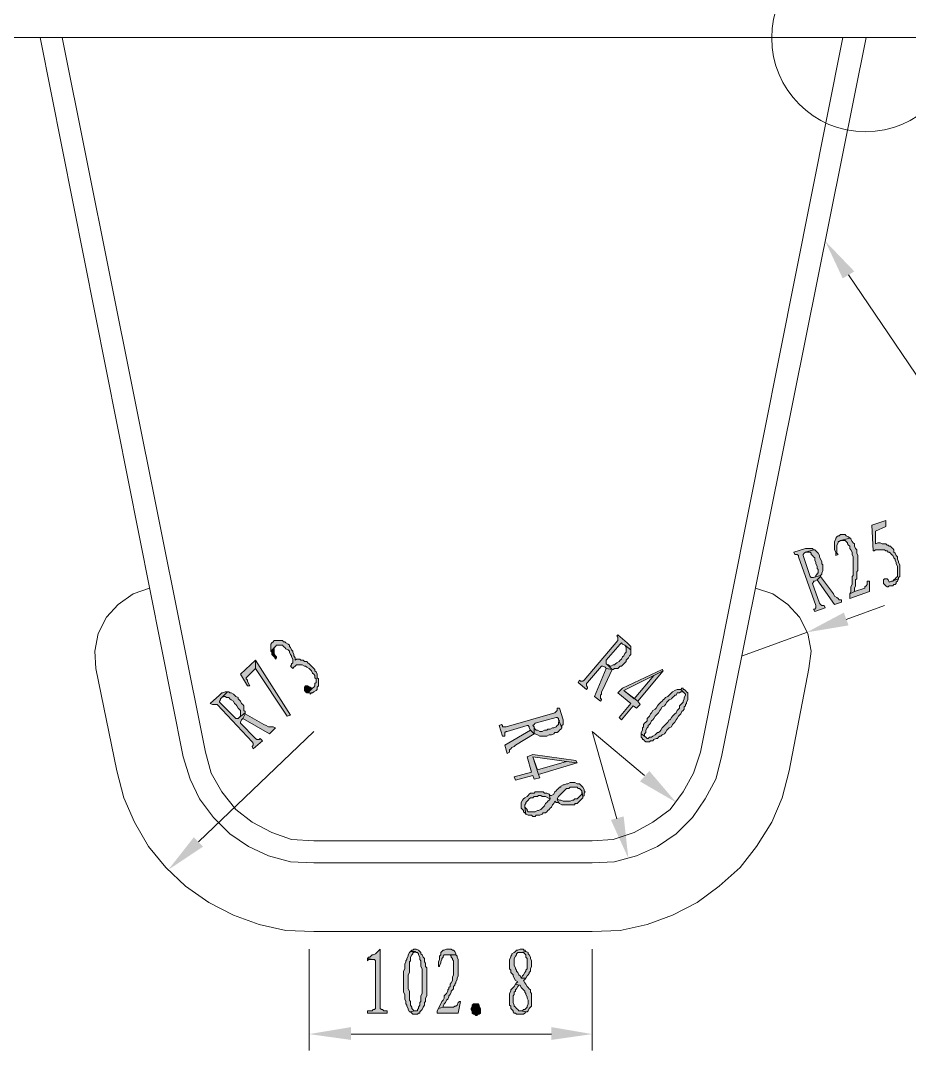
# Model space of a CAD drawing. Header units: inches. Extents: x 20 to 409, y 5 to 283.
# Drawn here: x 126.22 to 158.51, y 82.4 to 119.84 of the extents above; entities that cross this region are included whole.
import ezdxf

# ---------------------------------------------------------------- set-up
doc = ezdxf.new("R2010")
doc.units = ezdxf.units.IN
doc.header["$MEASUREMENT"] = 0
doc.layers.add('C00-00-00', color=7, linetype='Continuous')

msp = doc.modelspace()

# ---------------------------------------------------------------- hatches: boundary and pattern name
at = {"layer": 'C00-00-00'}
h = msp.add_hatch(color=0, dxfattribs=at)
h.dxf.hatch_style = 2
h.paths.add_polyline_path([(156.092, 110.465), (155.457, 111.82), (156.515, 110.719)])
h = msp.add_hatch(color=0, dxfattribs=at)
h.dxf.hatch_style = 2
h.paths.add_polyline_path([(157.658, 101.66), (157.15, 101.491), (157.193, 100.559), (157.235, 100.559), (157.277, 100.602), (157.616, 100.602), (157.658, 100.559), (157.701, 100.559), (157.743, 100.517), (157.785, 100.517), (157.828, 100.475), (157.87, 100.432), (157.912, 100.39), (157.955, 100.305), (157.997, 100.263), (157.997, 100.221), (158.039, 100.136), (158.039, 100.094), (158.082, 100.009), (158.082, 99.882), (158.082, 99.797), (158.082, 99.628), (158.039, 99.586), (157.997, 99.543), (157.955, 99.501), (157.912, 99.459), (157.87, 99.459), (157.785, 99.416), (158.124, 99.543), (158.124, 99.586), (158.166, 99.628), (158.166, 100.051), (158.124, 100.136), (158.124, 100.178), (158.082, 100.263), (158.082, 100.348), (158.039, 100.39), (157.997, 100.475), (157.955, 100.517), (157.955, 100.602), (157.912, 100.644), (157.87, 100.686), (157.828, 100.729), (157.785, 100.729), (157.743, 100.771), (157.701, 100.771), (157.658, 100.813), (157.531, 100.813), (157.447, 100.856), (157.362, 100.856), (157.277, 100.813), (157.277, 101.279), (157.658, 101.448)])
h = msp.add_hatch(color=0, dxfattribs=at)
h.dxf.hatch_style = 2
h.paths.add_polyline_path([(156.007, 101.152), (155.965, 101.11), (155.923, 101.11), (155.88, 101.067), (155.838, 101.025), (155.838, 100.983), (155.796, 100.898), (155.796, 100.602), (155.838, 100.517), (155.838, 100.39), (155.923, 100.432), (155.88, 100.475), (155.88, 100.771), (155.923, 100.856), (155.923, 100.898), (155.965, 100.898), (156.007, 100.94), (156.346, 101.025), (156.304, 101.067), (156.219, 101.11), (156.177, 101.152)])
h = msp.add_hatch(color=0, dxfattribs=at)
h.dxf.hatch_style = 2
h.paths.add_polyline_path([(156.346, 101.025), (156.007, 100.94), (156.177, 100.94), (156.219, 100.898), (156.261, 100.856), (156.261, 100.813), (156.304, 100.771), (156.346, 100.729), (156.346, 100.644), (156.388, 100.602), (156.431, 100.517), (156.431, 100.432), (156.473, 100.348), (156.473, 99.84), (156.473, 99.797), (156.473, 99.67), (156.431, 99.628), (156.431, 99.332), (156.388, 99.247), (156.388, 99.078), (156.346, 98.993), (156.515, 99.078), (156.515, 99.205), (156.558, 99.289), (156.558, 99.501), (156.6, 99.543), (156.6, 99.797), (156.642, 99.84), (156.642, 100.39), (156.6, 100.475), (156.6, 100.602), (156.558, 100.644), (156.515, 100.729), (156.515, 100.813), (156.473, 100.856), (156.431, 100.898), (156.388, 100.983), (156.388, 101.025)])
h = msp.add_hatch(color=0, dxfattribs=at)
h.dxf.hatch_style = 2
h.paths.add_polyline_path([(154.737, 100.644), (154.314, 100.517), (154.356, 100.432), (154.441, 100.432), (154.483, 100.39), (154.483, 100.348), (155.118, 98.57), (155.118, 98.485), (155.076, 98.443), (155.034, 98.443), (155.076, 98.358), (155.457, 98.485), (155.415, 98.57), (155.33, 98.57), (155.288, 98.612), (155.245, 98.654), (154.991, 99.374), (155.034, 99.416), (155.034, 99.459), (155.076, 99.459), (155.161, 99.501), (155.288, 99.628), (155.288, 99.67), (155.034, 99.586), (154.949, 99.586), (154.907, 99.628), (154.653, 100.39), (154.653, 100.432), (154.695, 100.475), (154.737, 100.517), (155.034, 100.602), (154.991, 100.644)])
h = msp.add_hatch(color=0, dxfattribs=at)
h.dxf.hatch_style = 2
h.paths.add_polyline_path([(155.034, 100.602), (154.737, 100.517), (154.907, 100.517), (154.949, 100.475), (154.949, 100.432), (154.991, 100.39), (155.034, 100.348), (155.076, 100.305), (155.076, 100.221), (155.118, 100.136), (155.118, 100.094), (155.161, 100.009), (155.161, 99.924), (155.203, 99.882), (155.203, 99.755), (155.161, 99.755), (155.161, 99.713), (155.118, 99.67), (155.118, 99.628), (155.034, 99.586), (155.288, 99.67), (155.33, 99.713), (155.33, 99.755), (155.372, 99.84), (155.372, 100.051), (155.33, 100.094), (155.33, 100.178), (155.288, 100.263), (155.245, 100.348), (155.245, 100.39), (155.203, 100.475), (155.161, 100.517), (155.118, 100.559), (155.076, 100.602)])
h = msp.add_hatch(color=0, dxfattribs=at)
h.dxf.hatch_style = 2
h.paths.add_polyline_path([(155.288, 99.628), (155.161, 99.501), (155.796, 98.612), (156.05, 98.697), (156.05, 98.781), (156.007, 98.781), (155.965, 98.781), (155.923, 98.824), (155.88, 98.866), (155.796, 98.908), (155.753, 98.993)])
h = msp.add_hatch(color=0, dxfattribs=at)
h.dxf.hatch_style = 2
h.paths.add_polyline_path([(157.066, 99.459), (156.981, 99.459), (156.981, 99.416), (156.981, 99.332), (156.939, 99.289), (156.896, 99.247), (156.896, 99.205), (156.515, 99.078), (156.346, 98.993), (156.346, 98.824), (157.066, 99.078)])
h = msp.add_hatch(color=0, dxfattribs=at)
h.dxf.hatch_style = 2
h.paths.add_polyline_path([(157.616, 99.543), (157.574, 99.501), (157.574, 99.374), (157.616, 99.332), (157.658, 99.289), (157.701, 99.247), (157.743, 99.247), (157.785, 99.289), (157.912, 99.289), (157.955, 99.332), (157.997, 99.332), (158.039, 99.374), (158.039, 99.416), (158.082, 99.459), (158.124, 99.543), (157.785, 99.416), (157.743, 99.501), (157.701, 99.543)])
h = msp.add_hatch(color=0, dxfattribs=at)
h.dxf.hatch_style = 2
h.paths.add_polyline_path([(156.134, 98.316), (156.304, 97.85), (154.78, 97.596)])
h = msp.add_hatch(color=0, dxfattribs=at)
h.dxf.hatch_style = 2
h.paths.add_polyline_path([(148.26, 97.215), (147.922, 97.511), (147.879, 97.469), (147.922, 97.427), (147.922, 97.3), (146.694, 95.86), (146.652, 95.818), (146.567, 95.818), (146.525, 95.86), (146.482, 95.776), (146.779, 95.522), (146.821, 95.564), (146.821, 95.606), (146.779, 95.649), (146.779, 95.733), (146.821, 95.776), (147.329, 96.368), (147.371, 96.368), (147.456, 96.326), (147.498, 96.284), (147.71, 96.241), (147.541, 96.411), (147.498, 96.453), (147.498, 96.58), (148.006, 97.173), (148.049, 97.215), (148.091, 97.173), (148.176, 97.13), (148.387, 96.961), (148.387, 97.088), (148.345, 97.13), (148.303, 97.173)])
h = msp.add_hatch(color=0, dxfattribs=at)
h.dxf.hatch_style = 2
h.paths.add_polyline_path([(135.391, 97.257), (135.349, 97.215), (135.306, 97.173), (135.306, 96.919), (135.476, 97.088), (135.518, 97.13), (135.73, 97.13), (135.772, 97.088), (135.814, 97.046), (135.857, 97.003), (135.941, 96.961), (135.984, 96.919), (135.984, 96.876), (136.026, 96.792), (136.068, 96.749), (136.068, 96.707), (136.111, 96.622), (136.111, 96.538), (136.111, 96.495), (136.068, 96.453), (136.068, 96.411), (136.026, 96.368), (136.111, 96.284), (136.153, 96.326), (136.195, 96.368), (136.238, 96.411), (136.449, 96.411), (136.534, 96.368), (136.576, 96.368), (136.619, 96.326), (136.703, 96.284), (136.746, 96.241), (136.788, 96.199), (136.83, 96.114), (136.873, 96.072), (136.915, 96.03), (136.915, 95.945), (136.957, 95.903), (136.957, 95.776), (136.915, 95.733), (136.915, 95.649), (136.873, 95.606), (136.83, 95.564), (136.661, 95.395), (136.746, 95.395), (136.746, 95.352), (136.788, 95.395), (136.83, 95.395), (136.873, 95.437), (136.957, 95.479), (137, 95.522), (137, 95.606), (137.042, 95.649), (137.042, 95.903), (137, 95.945), (137, 96.072), (136.957, 96.157), (136.915, 96.199), (136.915, 96.241), (136.873, 96.284), (136.83, 96.326), (136.746, 96.411), (136.703, 96.453), (136.661, 96.495), (136.619, 96.538), (136.534, 96.538), (136.492, 96.58), (136.407, 96.58), (136.365, 96.622), (136.238, 96.622), (136.195, 96.58), (136.195, 96.665), (136.153, 96.749), (136.153, 96.792), (136.111, 96.876), (136.111, 96.919), (136.068, 96.961), (136.026, 97.046), (135.984, 97.088), (135.984, 97.13), (135.941, 97.173), (135.857, 97.215), (135.814, 97.257), (135.772, 97.257), (135.73, 97.3), (135.433, 97.3)])
h = msp.add_hatch(color=0, dxfattribs=at)
h.dxf.hatch_style = 2
h.paths.add_polyline_path([(135.306, 96.919), (135.349, 96.876), (135.349, 96.792), (135.391, 96.749), (135.433, 96.707), (135.476, 96.622), (135.518, 96.665), (135.518, 96.707), (135.476, 96.749), (135.433, 96.834), (135.433, 97.046), (135.476, 97.088)])
h = msp.add_hatch(color=0, dxfattribs=at)
h.dxf.hatch_style = 2
h.paths.add_polyline_path([(148.387, 96.961), (148.176, 97.13), (148.218, 97.046), (148.218, 96.876), (148.176, 96.834), (148.133, 96.749), (148.091, 96.707), (148.049, 96.622), (148.006, 96.58), (147.964, 96.538), (147.879, 96.495), (147.837, 96.453), (147.795, 96.411), (147.752, 96.411), (147.668, 96.368), (147.625, 96.368), (147.583, 96.411), (147.541, 96.411), (147.71, 96.241), (147.752, 96.241), (147.795, 96.284), (147.879, 96.284), (147.922, 96.284), (147.964, 96.326), (148.006, 96.368), (148.049, 96.368), (148.133, 96.453), (148.176, 96.495), (148.218, 96.538), (148.218, 96.58), (148.26, 96.622), (148.303, 96.665), (148.345, 96.749), (148.387, 96.792)])
h = msp.add_hatch(color=0, dxfattribs=at)
h.dxf.hatch_style = 2
h.paths.add_polyline_path([(134.756, 96.58), (134.206, 96.072), (134.46, 95.649), (134.544, 95.649), (134.502, 95.733), (134.46, 95.818), (134.46, 95.86), (134.417, 95.903), (134.417, 95.945), (134.46, 95.987), (134.502, 96.03), (134.756, 96.284)])
h = msp.add_hatch(color=0, dxfattribs=at)
h.dxf.hatch_style = 2
h.paths.add_polyline_path([(134.756, 96.58), (134.756, 96.284), (135.899, 94.548), (136.026, 94.59)])
h = msp.add_hatch(color=0, dxfattribs=at)
h.dxf.hatch_style = 2
h.paths.add_polyline_path([(147.71, 96.241), (147.498, 96.284), (147.075, 95.268), (147.287, 95.098), (147.329, 95.141), (147.329, 95.183), (147.287, 95.183), (147.287, 95.31), (147.329, 95.352), (147.329, 95.437), (147.371, 95.522)])
h = msp.add_hatch(color=0, dxfattribs=at)
h.dxf.hatch_style = 2
h.paths.add_polyline_path([(149.573, 96.199), (149.53, 96.241), (148.091, 95.564), (147.922, 95.395), (148.387, 95.014), (147.964, 94.506), (148.049, 94.421), (148.472, 94.929), (148.599, 94.844), (148.726, 94.971), (148.641, 95.098), (148.133, 95.479), (149.234, 96.03)])
h = msp.add_hatch(color=0, dxfattribs=at)
h.dxf.hatch_style = 2
h.paths.add_polyline_path([(149.573, 96.199), (149.234, 96.03), (148.514, 95.183), (148.133, 95.479), (148.641, 95.098)])
h = msp.add_hatch(color=0, dxfattribs=at)
h.dxf.hatch_style = 2
h.paths.add_polyline_path([(136.534, 95.606), (136.534, 95.479), (136.576, 95.437), (136.619, 95.395), (136.661, 95.395), (136.83, 95.564), (136.788, 95.564), (136.746, 95.606), (136.661, 95.649), (136.576, 95.649)])
h = msp.add_hatch(color=0, dxfattribs=at)
h.dxf.hatch_style = 2
h.paths.add_polyline_path([(150.377, 95.479), (150.335, 95.522), (150.292, 95.522), (150.292, 95.564), (150.25, 95.564), (150.208, 95.522), (150.335, 95.395), (150.377, 95.352), (150.377, 95.31), (150.335, 95.225), (150.335, 95.183), (150.292, 95.098), (150.292, 95.056), (150.25, 95.014), (150.208, 94.971), (150.165, 94.929), (150.165, 94.844), (150.123, 94.802), (150.081, 94.76), (150.038, 94.675), (149.996, 94.633), (149.911, 94.548), (149.869, 94.506), (149.827, 94.421), (149.784, 94.421), (149.742, 94.336), (149.7, 94.294), (149.615, 94.209), (149.573, 94.167), (149.53, 94.125), (149.488, 94.04), (149.446, 93.998), (149.403, 93.955), (149.361, 93.955), (149.319, 93.913), (149.276, 93.871), (149.192, 93.828), (149.149, 93.786), (149.065, 93.786), (149.022, 93.744), (148.98, 93.744), (148.938, 93.786), (148.768, 93.913), (148.768, 93.786), (148.811, 93.744), (148.811, 93.701), (148.853, 93.701), (148.895, 93.659), (148.938, 93.617), (149.065, 93.617), (149.107, 93.659), (149.192, 93.659), (149.234, 93.701), (149.319, 93.744), (149.361, 93.744), (149.403, 93.786), (149.446, 93.828), (149.488, 93.828), (149.53, 93.871), (149.615, 93.913), (149.657, 93.955), (149.7, 94.04), (149.742, 94.082), (149.784, 94.125), (149.869, 94.167), (149.911, 94.252), (149.954, 94.294), (149.996, 94.336), (150.038, 94.421), (150.081, 94.463), (150.123, 94.548), (150.165, 94.59), (150.208, 94.633), (150.25, 94.717), (150.292, 94.76), (150.335, 94.802), (150.335, 94.887), (150.377, 94.929), (150.377, 94.971), (150.419, 95.014), (150.419, 95.056), (150.462, 95.141), (150.462, 95.395), (150.419, 95.437)])
h = msp.add_hatch(color=0, dxfattribs=at)
h.dxf.hatch_style = 2
h.paths.add_polyline_path([(150.208, 95.522), (150.081, 95.522), (149.996, 95.479), (149.911, 95.437), (149.869, 95.395), (149.827, 95.352), (149.784, 95.31), (149.742, 95.268), (149.657, 95.225), (149.615, 95.183), (149.573, 95.141), (149.53, 95.098), (149.488, 95.056), (149.403, 94.971), (149.361, 94.929), (149.319, 94.844), (149.276, 94.802), (149.192, 94.76), (149.149, 94.675), (149.107, 94.633), (149.065, 94.548), (149.022, 94.506), (148.98, 94.463), (148.98, 94.379), (148.938, 94.336), (148.895, 94.294), (148.853, 94.252), (148.853, 94.167), (148.811, 94.125), (148.811, 94.04), (148.768, 93.955), (148.768, 93.913), (148.938, 93.786), (148.895, 93.828), (148.895, 93.913), (148.938, 93.955), (148.938, 94.04), (148.98, 94.125), (149.022, 94.167), (149.022, 94.209), (149.065, 94.252), (149.107, 94.294), (149.149, 94.379), (149.192, 94.421), (149.234, 94.463), (149.276, 94.548), (149.319, 94.59), (149.403, 94.675), (149.446, 94.76), (149.488, 94.802), (149.53, 94.887), (149.615, 94.929), (149.657, 94.971), (149.7, 95.056), (149.742, 95.098), (149.784, 95.141), (149.869, 95.183), (149.911, 95.225), (149.954, 95.268), (149.996, 95.31), (150.038, 95.31), (150.081, 95.395), (150.165, 95.395), (150.208, 95.437), (150.292, 95.437), (150.335, 95.395)])
h = msp.add_hatch(color=0, dxfattribs=at)
h.dxf.hatch_style = 2
h.paths.add_polyline_path([(133.444, 95.31), (133.105, 95.014), (133.19, 94.971), (133.359, 94.971), (134.629, 93.617), (134.671, 93.574), (134.671, 93.49), (134.629, 93.447), (134.671, 93.363), (135.01, 93.659), (134.925, 93.744), (134.883, 93.701), (134.798, 93.701), (134.756, 93.744), (134.206, 94.294), (134.206, 94.336), (134.248, 94.421), (134.29, 94.463), (134.375, 94.633), (134.375, 94.675), (134.163, 94.506), (134.121, 94.463), (134.036, 94.463), (133.444, 95.056), (133.444, 95.098), (133.486, 95.141), (133.486, 95.183), (133.74, 95.437), (133.655, 95.437), (133.571, 95.395), (133.528, 95.395), (133.486, 95.352)])
h = msp.add_hatch(color=0, dxfattribs=at)
h.dxf.hatch_style = 2
h.paths.add_polyline_path([(133.74, 95.437), (133.486, 95.183), (133.528, 95.225), (133.613, 95.268), (133.655, 95.268), (133.698, 95.225), (133.782, 95.225), (133.825, 95.183), (133.867, 95.141), (133.952, 95.098), (133.994, 95.014), (134.036, 94.971), (134.079, 94.929), (134.121, 94.844), (134.163, 94.802), (134.206, 94.76), (134.206, 94.548), (134.163, 94.506), (134.375, 94.675), (134.375, 94.717), (134.333, 94.76), (134.333, 94.844), (134.333, 94.929), (134.29, 94.971), (134.248, 95.014), (134.206, 95.098), (134.163, 95.141), (134.121, 95.183), (134.121, 95.225), (134.036, 95.268), (133.994, 95.31), (133.952, 95.352), (133.867, 95.395), (133.825, 95.395), (133.782, 95.437)])
h = msp.add_hatch(color=0, dxfattribs=at)
h.dxf.hatch_style = 2
h.paths.add_polyline_path([(145.932, 94.421), (145.805, 94.844), (145.72, 94.844), (145.72, 94.802), (145.72, 94.76), (145.678, 94.717), (145.636, 94.675), (143.858, 94.167), (143.731, 94.167), (143.731, 94.209), (143.688, 94.252), (143.604, 94.209), (143.731, 93.828), (143.815, 93.828), (143.815, 93.913), (143.815, 93.955), (143.858, 93.998), (143.9, 93.998), (144.62, 94.209), (144.662, 94.209), (144.704, 94.167), (144.704, 94.125), (144.747, 94.04), (144.874, 93.913), (144.874, 94.167), (144.831, 94.209), (144.874, 94.252), (144.916, 94.294), (145.678, 94.506), (145.72, 94.506), (145.763, 94.463), (145.763, 94.421), (145.89, 94.125), (145.89, 94.209), (145.932, 94.252)])
h = msp.add_hatch(color=0, dxfattribs=at)
h.dxf.hatch_style = 2
h.paths.add_polyline_path([(134.375, 94.633), (134.29, 94.463), (135.264, 93.913), (135.476, 94.125), (135.391, 94.167), (135.222, 94.167), (135.137, 94.209), (135.052, 94.252)])
h = msp.add_hatch(color=0, dxfattribs=at)
h.dxf.hatch_style = 2
h.paths.add_polyline_path([(145.89, 94.125), (145.763, 94.421), (145.805, 94.379), (145.763, 94.336), (145.763, 94.252), (145.72, 94.209), (145.678, 94.167), (145.593, 94.125), (145.551, 94.125), (145.466, 94.082), (145.382, 94.082), (145.339, 94.04), (145.255, 94.04), (145.17, 93.998), (145.085, 93.998), (145.001, 94.04), (144.958, 94.04), (144.916, 94.082), (144.874, 94.125), (144.874, 94.167), (144.874, 93.913), (144.916, 93.913), (145.001, 93.871), (145.085, 93.828), (145.339, 93.828), (145.424, 93.871), (145.509, 93.871), (145.593, 93.913), (145.636, 93.955), (145.72, 93.955), (145.763, 93.998), (145.805, 94.04), (145.847, 94.082)])
h = msp.add_hatch(color=0, dxfattribs=at)
h.dxf.hatch_style = 2
h.paths.add_polyline_path([(144.874, 93.913), (144.747, 94.04), (143.815, 93.49), (143.9, 93.193), (143.985, 93.236), (143.985, 93.32), (144.027, 93.363), (144.069, 93.405), (144.154, 93.447), (144.196, 93.49)])
h = msp.add_hatch(color=0, dxfattribs=at)
h.dxf.hatch_style = 2
h.paths.add_polyline_path([(146.44, 92.855), (146.398, 92.939), (144.831, 93.151), (144.62, 93.066), (144.789, 92.516), (144.154, 92.347), (144.196, 92.22), (144.831, 92.389), (144.874, 92.262), (145.085, 92.304), (145.043, 92.431), (144.831, 93.066), (146.059, 92.897)])
h = msp.add_hatch(color=0, dxfattribs=at)
h.dxf.hatch_style = 2
h.paths.add_polyline_path([(146.44, 92.855), (146.059, 92.897), (145.001, 92.601), (144.831, 93.066), (145.043, 92.431)])
h = msp.add_hatch(color=0, dxfattribs=at)
h.dxf.hatch_style = 2
h.paths.add_polyline_path([(149.065, 92.558), (148.726, 92.177), (150.038, 91.415)])
h = msp.add_hatch(color=0, dxfattribs=at)
h.dxf.hatch_style = 2
h.paths.add_polyline_path([(146.694, 91.839), (146.694, 91.881), (146.652, 91.966), (146.609, 92.008), (146.567, 92.05), (146.525, 92.093), (146.44, 92.093), (146.355, 92.135), (146.186, 92.135), (146.101, 92.093), (146.059, 92.093), (145.974, 92.05), (145.932, 92.05), (145.847, 92.008), (145.847, 91.966), (145.805, 91.966), (145.763, 91.923), (145.72, 91.881), (145.678, 91.839), (145.636, 91.796), (145.593, 91.712), (145.509, 91.669), (145.466, 91.669), (145.424, 91.712), (145.466, 91.542), (145.424, 91.5), (145.382, 91.458), (145.339, 91.415), (145.297, 91.373), (145.255, 91.288), (145.212, 91.246), (145.17, 91.204), (145.128, 91.161), (145.043, 91.119), (145.001, 91.119), (144.916, 91.077), (144.662, 91.077), (144.62, 91.119), (144.62, 91.161), (144.577, 91.204), (144.535, 91.246), (144.577, 90.992), (144.662, 90.95), (144.789, 90.95), (144.831, 90.907), (144.916, 90.907), (144.958, 90.95), (145.085, 90.95), (145.17, 90.992), (145.212, 91.034), (145.297, 91.034), (145.339, 91.077), (145.382, 91.119), (145.424, 91.161), (145.466, 91.204), (145.509, 91.246), (145.551, 91.331), (145.593, 91.373), (145.636, 91.458), (145.678, 91.415), (145.763, 91.415), (145.72, 91.542), (145.763, 91.627), (145.805, 91.669), (145.847, 91.712), (145.89, 91.754), (145.932, 91.796), (145.974, 91.839), (146.017, 91.881), (146.059, 91.923), (146.144, 91.923), (146.186, 91.966), (146.44, 91.966), (146.482, 91.923), (146.525, 91.923), (146.567, 91.881), (146.609, 91.839), (146.652, 91.627), (146.694, 91.669), (146.694, 91.754), (146.736, 91.796)])
h = msp.add_hatch(color=0, dxfattribs=at)
h.dxf.hatch_style = 2
h.paths.add_polyline_path([(145.424, 91.712), (145.339, 91.754), (145.255, 91.754), (145.212, 91.796), (144.916, 91.796), (144.874, 91.754), (144.747, 91.754), (144.704, 91.712), (144.662, 91.669), (144.62, 91.627), (144.535, 91.585), (144.493, 91.542), (144.45, 91.5), (144.408, 91.415), (144.408, 91.204), (144.45, 91.161), (144.493, 91.119), (144.493, 91.077), (144.535, 91.034), (144.577, 90.992), (144.535, 91.246), (144.535, 91.331), (144.577, 91.373), (144.577, 91.415), (144.62, 91.458), (144.662, 91.5), (144.704, 91.542), (144.747, 91.585), (144.831, 91.585), (144.874, 91.627), (145.001, 91.627), (145.043, 91.669), (145.128, 91.669), (145.17, 91.627), (145.297, 91.627), (145.382, 91.585), (145.466, 91.542)])
h = msp.add_hatch(color=0, dxfattribs=at)
h.dxf.hatch_style = 2
h.paths.add_polyline_path([(146.652, 91.627), (146.609, 91.839), (146.609, 91.712), (146.567, 91.669), (146.525, 91.627), (146.482, 91.585), (146.44, 91.542), (146.355, 91.542), (146.313, 91.5), (146.271, 91.5), (146.186, 91.458), (145.932, 91.458), (145.847, 91.5), (145.805, 91.5), (145.72, 91.542), (145.763, 91.415), (145.805, 91.373), (145.89, 91.331), (145.974, 91.331), (146.017, 91.331), (146.355, 91.331), (146.355, 91.373), (146.44, 91.373), (146.482, 91.415), (146.525, 91.458), (146.567, 91.5), (146.609, 91.542), (146.652, 91.585)])
h = msp.add_hatch(color=0, dxfattribs=at)
h.dxf.hatch_style = 2
h.paths.add_polyline_path([(148.133, 90.907), (147.668, 90.78), (148.303, 89.383)])
h = msp.add_hatch(color=0, dxfattribs=at)
h.dxf.hatch_style = 2
h.paths.add_polyline_path([(132.512, 90.145), (132.851, 89.807), (131.581, 88.96)])
h = msp.add_hatch(color=0, dxfattribs=at)
h.dxf.hatch_style = 2
h.paths.add_polyline_path([(139.286, 86.081), (139.243, 86.039), (139.201, 85.997), (139.159, 85.954), (139.116, 85.912), (139.032, 85.87), (138.989, 85.87), (138.947, 85.827), (138.905, 85.785), (138.862, 85.785), (138.82, 85.743), (139.032, 85.7), (139.074, 85.7), (139.116, 85.658), (139.116, 83.922), (139.074, 83.88), (139.032, 83.88), (138.989, 83.838), (138.82, 83.838), (138.82, 83.753), (139.54, 83.753), (139.54, 83.838), (139.413, 83.838), (139.37, 83.88), (139.328, 83.88), (139.286, 83.922)])
h = msp.add_hatch(color=0, dxfattribs=at)
h.dxf.hatch_style = 2
h.paths.add_polyline_path([(138.82, 85.743), (138.82, 85.658), (138.862, 85.7), (139.032, 85.7)])
h = msp.add_hatch(color=0, dxfattribs=at)
h.dxf.hatch_style = 2
h.paths.add_polyline_path([(140.386, 85.997), (140.344, 85.954), (140.302, 85.87), (140.302, 85.827), (140.259, 85.743), (140.259, 85.7), (140.217, 85.658), (140.217, 85.616), (140.175, 85.531), (140.175, 85.362), (140.132, 85.277), (140.132, 84.515), (140.175, 84.43), (140.175, 84.303), (140.175, 84.261), (140.217, 84.176), (140.217, 84.092), (140.259, 84.049), (140.259, 84.007), (140.302, 83.922), (140.302, 83.88), (140.344, 83.795), (140.556, 83.838), (140.513, 83.838), (140.471, 83.88), (140.429, 83.922), (140.429, 83.965), (140.386, 84.049), (140.386, 84.176), (140.344, 84.219), (140.344, 84.557), (140.302, 84.642), (140.302, 85.15), (140.344, 85.235), (140.344, 85.616), (140.386, 85.658), (140.386, 85.785), (140.429, 85.87), (140.471, 85.912), (140.471, 85.954), (140.513, 85.954), (140.556, 85.997)])
h = msp.add_hatch(color=0, dxfattribs=at)
h.dxf.hatch_style = 2
h.paths.add_polyline_path([(140.556, 86.081), (140.513, 86.081), (140.471, 86.039), (140.429, 86.039), (140.386, 85.997), (140.556, 85.997), (140.598, 85.954), (140.64, 85.954), (140.683, 85.912), (140.683, 85.87), (140.725, 85.785), (140.725, 85.7), (140.767, 85.658), (140.767, 85.446), (140.81, 85.362), (140.81, 84.896), (140.81, 84.854), (140.81, 84.473), (140.767, 84.388), (140.767, 84.176), (140.725, 84.134), (140.725, 84.049), (140.683, 83.965), (140.683, 83.922), (140.64, 83.88), (140.64, 83.838), (140.598, 83.838), (140.556, 83.838), (140.344, 83.795), (140.386, 83.795), (140.429, 83.753), (140.471, 83.711), (140.64, 83.711), (140.683, 83.753), (140.725, 83.753), (140.725, 83.795), (140.767, 83.838), (140.81, 83.88), (140.852, 83.965), (140.894, 84.049), (140.894, 84.134), (140.937, 84.176), (140.937, 84.303), (140.979, 84.388), (140.979, 85.404), (140.937, 85.446), (140.937, 85.573), (140.894, 85.616), (140.894, 85.743), (140.852, 85.785), (140.81, 85.87), (140.767, 85.912), (140.767, 85.954), (140.725, 85.997), (140.683, 86.039), (140.598, 86.081)])
h = msp.add_hatch(color=0, dxfattribs=at)
h.dxf.hatch_style = 2
h.paths.add_polyline_path([(141.783, 86.081), (141.699, 86.081), (141.614, 86.039), (141.572, 86.039), (141.529, 85.997), (141.487, 85.954), (141.487, 85.87), (141.445, 85.827), (141.445, 85.7), (141.402, 85.616), (141.402, 85.446), (141.445, 85.446), (141.445, 85.489), (141.487, 85.573), (141.487, 85.616), (141.529, 85.7), (141.529, 85.743), (141.572, 85.785), (141.572, 85.827), (141.614, 85.87), (141.656, 85.87), (141.741, 85.87), (142.037, 85.87), (142.037, 85.912), (141.995, 85.997), (141.953, 86.039), (141.91, 86.039), (141.868, 86.081)])
h = msp.add_hatch(color=0, dxfattribs=at)
h.dxf.hatch_style = 2
h.paths.add_polyline_path([(142.037, 85.87), (141.741, 85.87), (141.826, 85.87), (141.868, 85.827), (141.868, 85.785), (141.91, 85.743), (141.91, 85.7), (141.953, 85.658), (141.953, 85.15), (141.91, 85.065), (141.91, 84.938), (141.868, 84.854), (141.826, 84.811), (141.826, 84.727), (141.783, 84.684), (141.783, 84.642), (141.741, 84.6), (141.741, 84.557), (141.699, 84.473), (141.656, 84.43), (141.614, 84.388), (141.614, 84.303), (141.572, 84.219), (141.529, 84.176), (141.487, 84.092), (141.445, 84.007), (141.402, 83.922), (141.572, 83.965), (141.572, 84.007), (141.614, 84.092), (141.656, 84.134), (141.699, 84.219), (141.741, 84.261), (141.783, 84.346), (141.783, 84.388), (141.826, 84.43), (141.868, 84.515), (141.868, 84.557), (141.91, 84.6), (141.953, 84.642), (141.953, 84.727), (141.995, 84.769), (141.995, 84.811), (142.037, 84.854), (142.037, 84.896), (142.08, 84.981), (142.08, 85.023), (142.122, 85.108), (142.122, 85.7), (142.08, 85.785), (142.08, 85.827)])
h = msp.add_hatch(color=0, dxfattribs=at)
h.dxf.hatch_style = 2
h.paths.add_polyline_path([(144.408, 86.081), (144.366, 86.081), (144.281, 86.039), (144.239, 86.039), (144.196, 85.997), (144.154, 85.954), (144.069, 85.912), (144.069, 85.87), (144.027, 85.827), (144.027, 85.785), (143.985, 85.7), (143.985, 85.362), (144.027, 85.319), (144.027, 85.235), (144.069, 85.192), (144.112, 85.15), (144.112, 85.108), (144.154, 85.023), (144.196, 84.938), (144.281, 84.896), (144.239, 84.854), (144.196, 84.811), (144.323, 84.769), (144.366, 84.769), (144.408, 84.684), (144.45, 84.642), (144.493, 84.6), (144.535, 84.557), (144.535, 84.515), (144.577, 84.473), (144.577, 84.43), (144.62, 84.346), (144.62, 84.303), (144.662, 84.219), (144.662, 84.092), (144.62, 84.007), (144.62, 83.965), (144.577, 83.922), (144.535, 83.88), (144.493, 83.88), (144.45, 83.838), (144.366, 83.838), (144.62, 83.795), (144.662, 83.838), (144.704, 83.922), (144.747, 83.965), (144.789, 84.007), (144.789, 84.473), (144.747, 84.515), (144.747, 84.6), (144.704, 84.642), (144.662, 84.684), (144.62, 84.727), (144.577, 84.811), (144.535, 84.854), (144.493, 84.938), (144.535, 84.981), (144.577, 85.023), (144.408, 85.023), (144.366, 85.108), (144.323, 85.15), (144.281, 85.235), (144.239, 85.277), (144.239, 85.319), (144.196, 85.362), (144.196, 85.404), (144.154, 85.489), (144.154, 85.743), (144.196, 85.827), (144.239, 85.87), (144.239, 85.912), (144.281, 85.954), (144.408, 85.954), (144.577, 85.997), (144.535, 86.039), (144.493, 86.039), (144.493, 86.081)])
h = msp.add_hatch(color=0, dxfattribs=at)
h.dxf.hatch_style = 2
h.paths.add_polyline_path([(144.577, 85.997), (144.408, 85.954), (144.493, 85.954), (144.535, 85.912), (144.577, 85.87), (144.577, 85.785), (144.62, 85.743), (144.62, 85.362), (144.577, 85.319), (144.577, 85.277), (144.535, 85.235), (144.493, 85.15), (144.45, 85.108), (144.408, 85.023), (144.577, 85.023), (144.62, 85.108), (144.662, 85.15), (144.704, 85.192), (144.704, 85.235), (144.747, 85.277), (144.747, 85.362), (144.789, 85.446), (144.789, 85.658), (144.747, 85.743), (144.747, 85.785), (144.704, 85.87), (144.662, 85.912), (144.662, 85.954)])
h = msp.add_hatch(color=0, dxfattribs=at)
h.dxf.hatch_style = 2
h.paths.add_polyline_path([(144.196, 84.811), (144.154, 84.727), (144.112, 84.684), (144.069, 84.642), (144.027, 84.6), (144.027, 84.557), (143.985, 84.473), (143.985, 84.049), (144.027, 84.007), (144.027, 83.922), (144.069, 83.88), (144.112, 83.838), (144.112, 83.795), (144.154, 83.753), (144.196, 83.753), (144.239, 83.711), (144.408, 83.711), (144.45, 83.711), (144.493, 83.711), (144.535, 83.753), (144.577, 83.795), (144.62, 83.795), (144.366, 83.838), (144.323, 83.838), (144.281, 83.88), (144.239, 83.922), (144.196, 83.965), (144.154, 84.007), (144.154, 84.049), (144.112, 84.134), (144.112, 84.388), (144.154, 84.43), (144.154, 84.515), (144.196, 84.557), (144.196, 84.6), (144.239, 84.642), (144.281, 84.727), (144.323, 84.769)])
h = msp.add_hatch(color=0, dxfattribs=at)
h.dxf.hatch_style = 2
h.paths.add_polyline_path([(142.207, 84.176), (142.164, 84.176), (142.122, 84.134), (142.08, 84.049), (142.037, 84.007), (141.995, 84.007), (141.953, 83.965), (141.572, 83.965), (141.402, 83.922), (141.36, 83.838), (141.36, 83.753), (142.122, 83.753)])
h = msp.add_hatch(color=0, dxfattribs=at)
h.dxf.hatch_style = 2
h.paths.add_polyline_path([(142.842, 83.711), (142.799, 83.668), (142.757, 83.668), (142.715, 83.711), (142.672, 83.711), (142.63, 83.753), (142.63, 83.795), (142.588, 83.88), (142.588, 83.922), (142.63, 84.007), (142.63, 84.049), (142.672, 84.092), (142.842, 84.092), (142.884, 84.049), (142.884, 84.007), (142.926, 83.922), (142.926, 83.753), (142.884, 83.711)])
h = msp.add_hatch(color=0, dxfattribs=at)
h.dxf.hatch_style = 2
h.paths.add_polyline_path([(138.227, 83.245), (138.227, 82.779), (136.703, 82.991)])
h = msp.add_hatch(color=0, dxfattribs=at)
h.dxf.hatch_style = 2
h.paths.add_polyline_path([(145.509, 83.245), (145.509, 82.779), (146.99, 82.991)])

# ---------------------------------------------------------------- linework, layer by layer
at = {"layer": 'C00-00-00', "color": 0, "lineweight": 0}
for points in [[(173.703, 119.228), (114.309, 119.228)], [(126.924, 119.228), (132.131, 93.066)], [(127.729, 119.228), (132.936, 93.236), (133.147, 92.474), (133.528, 91.796), (134.036, 91.161), (134.629, 90.696), (135.349, 90.315), (136.068, 90.061), (136.873, 90.018)], [(150.927, 93.236), (156.092, 119.228)], [(151.689, 93.066), (156.939, 119.228)], [(156.304, 110.592), (159.944, 105.216), (166.125, 105.216)], [(130.904, 99.205), (130.904, 99.247)], [(152.917, 99.205), (152.917, 99.247)], [(130.904, 99.205), (130.311, 98.993), (129.761, 98.612), (129.337, 98.146), (129.041, 97.554), (128.914, 96.919), (128.956, 96.284)], [(154.145, 92.558), (154.864, 96.284), (154.949, 96.919), (154.822, 97.554), (154.526, 98.146), (154.102, 98.612), (153.552, 98.993), (152.917, 99.205)], [(156.219, 98.062), (157.616, 98.57)], [(152.451, 96.749), (154.78, 97.596)], [(128.956, 96.284), (129.718, 92.558)], [(136.873, 93.998), (132.682, 89.976)], [(146.99, 93.998), (148.895, 92.389)], [(146.99, 93.998), (147.879, 90.823)], [(146.99, 90.018), (147.752, 90.061), (148.514, 90.315), (149.192, 90.696), (149.827, 91.161), (150.292, 91.796), (150.673, 92.474), (150.927, 93.236)], [(132.131, 93.066), (132.385, 92.262), (132.724, 91.542), (133.232, 90.865), (133.825, 90.272), (134.502, 89.807), (135.222, 89.468), (136.026, 89.256), (136.873, 89.214)], [(146.99, 89.214), (147.795, 89.256), (148.599, 89.468), (149.361, 89.807), (150.038, 90.272), (150.631, 90.865), (151.097, 91.542), (151.478, 92.262), (151.689, 93.066)], [(129.718, 92.558), (129.972, 91.585), (130.353, 90.696), (130.861, 89.807), (131.496, 89.045), (132.216, 88.367), (133.063, 87.775), (133.952, 87.309), (134.883, 86.97), (135.857, 86.759), (136.873, 86.716)], [(136.873, 86.716), (146.99, 86.716), (148.006, 86.759), (148.98, 86.97), (149.911, 87.309), (150.8, 87.775), (151.605, 88.367), (152.367, 89.045), (152.959, 89.807), (153.51, 90.696), (153.891, 91.585), (154.145, 92.558)], [(136.873, 90.018), (146.99, 90.018)], [(136.873, 89.214), (146.99, 89.214)], [(136.703, 86.081), (136.703, 82.398)], [(146.99, 86.081), (146.99, 82.398)], [(138.227, 82.991), (145.509, 82.991)]]:
    msp.add_lwpolyline(points, dxfattribs=at)
for points in [[(157.658, 101.66), (157.15, 101.491), (157.193, 100.559), (157.235, 100.559), (157.277, 100.602), (157.616, 100.602), (157.658, 100.559), (157.701, 100.559), (157.743, 100.517), (157.785, 100.517), (157.828, 100.475), (157.87, 100.432), (157.912, 100.39), (157.955, 100.305), (157.997, 100.263), (157.997, 100.221), (158.039, 100.136), (158.039, 100.094), (158.082, 100.009), (158.082, 99.882), (158.082, 99.797), (158.082, 99.628), (158.039, 99.586), (157.997, 99.543), (157.955, 99.501), (157.912, 99.459), (157.87, 99.459), (157.785, 99.416), (158.124, 99.543), (158.124, 99.586), (158.166, 99.628), (158.166, 100.051), (158.124, 100.136), (158.124, 100.178), (158.082, 100.263), (158.082, 100.348), (158.039, 100.39), (157.997, 100.475), (157.955, 100.517), (157.955, 100.602), (157.912, 100.644), (157.87, 100.686), (157.828, 100.729), (157.785, 100.729), (157.743, 100.771), (157.701, 100.771), (157.658, 100.813), (157.531, 100.813), (157.447, 100.856), (157.362, 100.856), (157.277, 100.813), (157.277, 101.279), (157.658, 101.448)], [(156.007, 101.152), (155.965, 101.11), (155.923, 101.11), (155.88, 101.067), (155.838, 101.025), (155.838, 100.983), (155.796, 100.898), (155.796, 100.602), (155.838, 100.517), (155.838, 100.39), (155.923, 100.432), (155.88, 100.475), (155.88, 100.771), (155.923, 100.856), (155.923, 100.898), (155.965, 100.898), (156.007, 100.94), (156.346, 101.025), (156.304, 101.067), (156.219, 101.11), (156.177, 101.152)], [(156.346, 101.025), (156.007, 100.94), (156.177, 100.94), (156.219, 100.898), (156.261, 100.856), (156.261, 100.813), (156.304, 100.771), (156.346, 100.729), (156.346, 100.644), (156.388, 100.602), (156.431, 100.517), (156.431, 100.432), (156.473, 100.348), (156.473, 99.84), (156.473, 99.797), (156.473, 99.67), (156.431, 99.628), (156.431, 99.332), (156.388, 99.247), (156.388, 99.078), (156.346, 98.993), (156.515, 99.078), (156.515, 99.205), (156.558, 99.289), (156.558, 99.501), (156.6, 99.543), (156.6, 99.797), (156.642, 99.84), (156.642, 100.39), (156.6, 100.475), (156.6, 100.602), (156.558, 100.644), (156.515, 100.729), (156.515, 100.813), (156.473, 100.856), (156.431, 100.898), (156.388, 100.983), (156.388, 101.025)], [(154.737, 100.644), (154.314, 100.517), (154.356, 100.432), (154.441, 100.432), (154.483, 100.39), (154.483, 100.348), (155.118, 98.57), (155.118, 98.485), (155.076, 98.443), (155.034, 98.443), (155.076, 98.358), (155.457, 98.485), (155.415, 98.57), (155.33, 98.57), (155.288, 98.612), (155.245, 98.654), (154.991, 99.374), (155.034, 99.416), (155.034, 99.459), (155.076, 99.459), (155.161, 99.501), (155.288, 99.628), (155.288, 99.67), (155.034, 99.586), (154.949, 99.586), (154.907, 99.628), (154.653, 100.39), (154.653, 100.432), (154.695, 100.475), (154.737, 100.517), (155.034, 100.602), (154.991, 100.644)], [(155.034, 100.602), (154.737, 100.517), (154.907, 100.517), (154.949, 100.475), (154.949, 100.432), (154.991, 100.39), (155.034, 100.348), (155.076, 100.305), (155.076, 100.221), (155.118, 100.136), (155.118, 100.094), (155.161, 100.009), (155.161, 99.924), (155.203, 99.882), (155.203, 99.755), (155.161, 99.755), (155.161, 99.713), (155.118, 99.67), (155.118, 99.628), (155.034, 99.586), (155.288, 99.67), (155.33, 99.713), (155.33, 99.755), (155.372, 99.84), (155.372, 100.051), (155.33, 100.094), (155.33, 100.178), (155.288, 100.263), (155.245, 100.348), (155.245, 100.39), (155.203, 100.475), (155.161, 100.517), (155.118, 100.559), (155.076, 100.602)], [(155.288, 99.628), (155.161, 99.501), (155.796, 98.612), (156.05, 98.697), (156.05, 98.781), (156.007, 98.781), (155.965, 98.781), (155.923, 98.824), (155.88, 98.866), (155.796, 98.908), (155.753, 98.993)], [(157.066, 99.459), (156.981, 99.459), (156.981, 99.416), (156.981, 99.332), (156.939, 99.289), (156.896, 99.247), (156.896, 99.205), (156.515, 99.078), (156.346, 98.993), (156.346, 98.824), (157.066, 99.078)], [(157.616, 99.543), (157.574, 99.501), (157.574, 99.374), (157.616, 99.332), (157.658, 99.289), (157.701, 99.247), (157.743, 99.247), (157.785, 99.289), (157.912, 99.289), (157.955, 99.332), (157.997, 99.332), (158.039, 99.374), (158.039, 99.416), (158.082, 99.459), (158.124, 99.543), (157.785, 99.416), (157.743, 99.501), (157.701, 99.543)], [(148.26, 97.215), (147.922, 97.511), (147.879, 97.469), (147.922, 97.427), (147.922, 97.3), (146.694, 95.86), (146.652, 95.818), (146.567, 95.818), (146.525, 95.86), (146.482, 95.776), (146.779, 95.522), (146.821, 95.564), (146.821, 95.606), (146.779, 95.649), (146.779, 95.733), (146.821, 95.776), (147.329, 96.368), (147.371, 96.368), (147.456, 96.326), (147.498, 96.284), (147.71, 96.241), (147.541, 96.411), (147.498, 96.453), (147.498, 96.58), (148.006, 97.173), (148.049, 97.215), (148.091, 97.173), (148.176, 97.13), (148.387, 96.961), (148.387, 97.088), (148.345, 97.13), (148.303, 97.173)], [(135.391, 97.257), (135.349, 97.215), (135.306, 97.173), (135.306, 96.919), (135.476, 97.088), (135.518, 97.13), (135.73, 97.13), (135.772, 97.088), (135.814, 97.046), (135.857, 97.003), (135.941, 96.961), (135.984, 96.919), (135.984, 96.876), (136.026, 96.792), (136.068, 96.749), (136.068, 96.707), (136.111, 96.622), (136.111, 96.538), (136.111, 96.495), (136.068, 96.453), (136.068, 96.411), (136.026, 96.368), (136.111, 96.284), (136.153, 96.326), (136.195, 96.368), (136.238, 96.411), (136.449, 96.411), (136.534, 96.368), (136.576, 96.368), (136.619, 96.326), (136.703, 96.284), (136.746, 96.241), (136.788, 96.199), (136.83, 96.114), (136.873, 96.072), (136.915, 96.03), (136.915, 95.945), (136.957, 95.903), (136.957, 95.776), (136.915, 95.733), (136.915, 95.649), (136.873, 95.606), (136.83, 95.564), (136.661, 95.395), (136.746, 95.395), (136.746, 95.352), (136.788, 95.395), (136.83, 95.395), (136.873, 95.437), (136.957, 95.479), (137, 95.522), (137, 95.606), (137.042, 95.649), (137.042, 95.903), (137, 95.945), (137, 96.072), (136.957, 96.157), (136.915, 96.199), (136.915, 96.241), (136.873, 96.284), (136.83, 96.326), (136.746, 96.411), (136.703, 96.453), (136.661, 96.495), (136.619, 96.538), (136.534, 96.538), (136.492, 96.58), (136.407, 96.58), (136.365, 96.622), (136.238, 96.622), (136.195, 96.58), (136.195, 96.665), (136.153, 96.749), (136.153, 96.792), (136.111, 96.876), (136.111, 96.919), (136.068, 96.961), (136.026, 97.046), (135.984, 97.088), (135.984, 97.13), (135.941, 97.173), (135.857, 97.215), (135.814, 97.257), (135.772, 97.257), (135.73, 97.3), (135.433, 97.3)], [(135.306, 96.919), (135.349, 96.876), (135.349, 96.792), (135.391, 96.749), (135.433, 96.707), (135.476, 96.622), (135.518, 96.665), (135.518, 96.707), (135.476, 96.749), (135.433, 96.834), (135.433, 97.046), (135.476, 97.088)], [(148.387, 96.961), (148.176, 97.13), (148.218, 97.046), (148.218, 96.876), (148.176, 96.834), (148.133, 96.749), (148.091, 96.707), (148.049, 96.622), (148.006, 96.58), (147.964, 96.538), (147.879, 96.495), (147.837, 96.453), (147.795, 96.411), (147.752, 96.411), (147.668, 96.368), (147.625, 96.368), (147.583, 96.411), (147.541, 96.411), (147.71, 96.241), (147.752, 96.241), (147.795, 96.284), (147.879, 96.284), (147.922, 96.284), (147.964, 96.326), (148.006, 96.368), (148.049, 96.368), (148.133, 96.453), (148.176, 96.495), (148.218, 96.538), (148.218, 96.58), (148.26, 96.622), (148.303, 96.665), (148.345, 96.749), (148.387, 96.792)], [(134.756, 96.58), (134.206, 96.072), (134.46, 95.649), (134.544, 95.649), (134.502, 95.733), (134.46, 95.818), (134.46, 95.86), (134.417, 95.903), (134.417, 95.945), (134.46, 95.987), (134.502, 96.03), (134.756, 96.284)], [(134.756, 96.58), (134.756, 96.284), (135.899, 94.548), (136.026, 94.59)], [(147.71, 96.241), (147.498, 96.284), (147.075, 95.268), (147.287, 95.098), (147.329, 95.141), (147.329, 95.183), (147.287, 95.183), (147.287, 95.31), (147.329, 95.352), (147.329, 95.437), (147.371, 95.522)], [(149.573, 96.199), (149.53, 96.241), (148.091, 95.564), (147.922, 95.395), (148.387, 95.014), (147.964, 94.506), (148.049, 94.421), (148.472, 94.929), (148.599, 94.844), (148.726, 94.971), (148.641, 95.098), (148.133, 95.479), (149.234, 96.03)], [(149.573, 96.199), (149.234, 96.03), (148.514, 95.183), (148.133, 95.479), (148.641, 95.098)], [(136.534, 95.606), (136.534, 95.479), (136.576, 95.437), (136.619, 95.395), (136.661, 95.395), (136.83, 95.564), (136.788, 95.564), (136.746, 95.606), (136.661, 95.649), (136.576, 95.649)], [(150.377, 95.479), (150.335, 95.522), (150.292, 95.522), (150.292, 95.564), (150.25, 95.564), (150.208, 95.522), (150.335, 95.395), (150.377, 95.352), (150.377, 95.31), (150.335, 95.225), (150.335, 95.183), (150.292, 95.098), (150.292, 95.056), (150.25, 95.014), (150.208, 94.971), (150.165, 94.929), (150.165, 94.844), (150.123, 94.802), (150.081, 94.76), (150.038, 94.675), (149.996, 94.633), (149.911, 94.548), (149.869, 94.506), (149.827, 94.421), (149.784, 94.421), (149.742, 94.336), (149.7, 94.294), (149.615, 94.209), (149.573, 94.167), (149.53, 94.125), (149.488, 94.04), (149.446, 93.998), (149.403, 93.955), (149.361, 93.955), (149.319, 93.913), (149.276, 93.871), (149.192, 93.828), (149.149, 93.786), (149.065, 93.786), (149.022, 93.744), (148.98, 93.744), (148.938, 93.786), (148.768, 93.913), (148.768, 93.786), (148.811, 93.744), (148.811, 93.701), (148.853, 93.701), (148.895, 93.659), (148.938, 93.617), (149.065, 93.617), (149.107, 93.659), (149.192, 93.659), (149.234, 93.701), (149.319, 93.744), (149.361, 93.744), (149.403, 93.786), (149.446, 93.828), (149.488, 93.828), (149.53, 93.871), (149.615, 93.913), (149.657, 93.955), (149.7, 94.04), (149.742, 94.082), (149.784, 94.125), (149.869, 94.167), (149.911, 94.252), (149.954, 94.294), (149.996, 94.336), (150.038, 94.421), (150.081, 94.463), (150.123, 94.548), (150.165, 94.59), (150.208, 94.633), (150.25, 94.717), (150.292, 94.76), (150.335, 94.802), (150.335, 94.887), (150.377, 94.929), (150.377, 94.971), (150.419, 95.014), (150.419, 95.056), (150.462, 95.141), (150.462, 95.395), (150.419, 95.437)], [(150.208, 95.522), (150.081, 95.522), (149.996, 95.479), (149.911, 95.437), (149.869, 95.395), (149.827, 95.352), (149.784, 95.31), (149.742, 95.268), (149.657, 95.225), (149.615, 95.183), (149.573, 95.141), (149.53, 95.098), (149.488, 95.056), (149.403, 94.971), (149.361, 94.929), (149.319, 94.844), (149.276, 94.802), (149.192, 94.76), (149.149, 94.675), (149.107, 94.633), (149.065, 94.548), (149.022, 94.506), (148.98, 94.463), (148.98, 94.379), (148.938, 94.336), (148.895, 94.294), (148.853, 94.252), (148.853, 94.167), (148.811, 94.125), (148.811, 94.04), (148.768, 93.955), (148.768, 93.913), (148.938, 93.786), (148.895, 93.828), (148.895, 93.913), (148.938, 93.955), (148.938, 94.04), (148.98, 94.125), (149.022, 94.167), (149.022, 94.209), (149.065, 94.252), (149.107, 94.294), (149.149, 94.379), (149.192, 94.421), (149.234, 94.463), (149.276, 94.548), (149.319, 94.59), (149.403, 94.675), (149.446, 94.76), (149.488, 94.802), (149.53, 94.887), (149.615, 94.929), (149.657, 94.971), (149.7, 95.056), (149.742, 95.098), (149.784, 95.141), (149.869, 95.183), (149.911, 95.225), (149.954, 95.268), (149.996, 95.31), (150.038, 95.31), (150.081, 95.395), (150.165, 95.395), (150.208, 95.437), (150.292, 95.437), (150.335, 95.395)], [(133.444, 95.31), (133.105, 95.014), (133.19, 94.971), (133.359, 94.971), (134.629, 93.617), (134.671, 93.574), (134.671, 93.49), (134.629, 93.447), (134.671, 93.363), (135.01, 93.659), (134.925, 93.744), (134.883, 93.701), (134.798, 93.701), (134.756, 93.744), (134.206, 94.294), (134.206, 94.336), (134.248, 94.421), (134.29, 94.463), (134.375, 94.633), (134.375, 94.675), (134.163, 94.506), (134.121, 94.463), (134.036, 94.463), (133.444, 95.056), (133.444, 95.098), (133.486, 95.141), (133.486, 95.183), (133.74, 95.437), (133.655, 95.437), (133.571, 95.395), (133.528, 95.395), (133.486, 95.352)], [(133.74, 95.437), (133.486, 95.183), (133.528, 95.225), (133.613, 95.268), (133.655, 95.268), (133.698, 95.225), (133.782, 95.225), (133.825, 95.183), (133.867, 95.141), (133.952, 95.098), (133.994, 95.014), (134.036, 94.971), (134.079, 94.929), (134.121, 94.844), (134.163, 94.802), (134.206, 94.76), (134.206, 94.548), (134.163, 94.506), (134.375, 94.675), (134.375, 94.717), (134.333, 94.76), (134.333, 94.844), (134.333, 94.929), (134.29, 94.971), (134.248, 95.014), (134.206, 95.098), (134.163, 95.141), (134.121, 95.183), (134.121, 95.225), (134.036, 95.268), (133.994, 95.31), (133.952, 95.352), (133.867, 95.395), (133.825, 95.395), (133.782, 95.437)], [(145.932, 94.421), (145.805, 94.844), (145.72, 94.844), (145.72, 94.802), (145.72, 94.76), (145.678, 94.717), (145.636, 94.675), (143.858, 94.167), (143.731, 94.167), (143.731, 94.209), (143.688, 94.252), (143.604, 94.209), (143.731, 93.828), (143.815, 93.828), (143.815, 93.913), (143.815, 93.955), (143.858, 93.998), (143.9, 93.998), (144.62, 94.209), (144.662, 94.209), (144.704, 94.167), (144.704, 94.125), (144.747, 94.04), (144.874, 93.913), (144.874, 94.167), (144.831, 94.209), (144.874, 94.252), (144.916, 94.294), (145.678, 94.506), (145.72, 94.506), (145.763, 94.463), (145.763, 94.421), (145.89, 94.125), (145.89, 94.209), (145.932, 94.252)], [(134.375, 94.633), (134.29, 94.463), (135.264, 93.913), (135.476, 94.125), (135.391, 94.167), (135.222, 94.167), (135.137, 94.209), (135.052, 94.252)], [(145.89, 94.125), (145.763, 94.421), (145.805, 94.379), (145.763, 94.336), (145.763, 94.252), (145.72, 94.209), (145.678, 94.167), (145.593, 94.125), (145.551, 94.125), (145.466, 94.082), (145.382, 94.082), (145.339, 94.04), (145.255, 94.04), (145.17, 93.998), (145.085, 93.998), (145.001, 94.04), (144.958, 94.04), (144.916, 94.082), (144.874, 94.125), (144.874, 94.167), (144.874, 93.913), (144.916, 93.913), (145.001, 93.871), (145.085, 93.828), (145.339, 93.828), (145.424, 93.871), (145.509, 93.871), (145.593, 93.913), (145.636, 93.955), (145.72, 93.955), (145.763, 93.998), (145.805, 94.04), (145.847, 94.082)], [(144.874, 93.913), (144.747, 94.04), (143.815, 93.49), (143.9, 93.193), (143.985, 93.236), (143.985, 93.32), (144.027, 93.363), (144.069, 93.405), (144.154, 93.447), (144.196, 93.49)], [(146.44, 92.855), (146.398, 92.939), (144.831, 93.151), (144.62, 93.066), (144.789, 92.516), (144.154, 92.347), (144.196, 92.22), (144.831, 92.389), (144.874, 92.262), (145.085, 92.304), (145.043, 92.431), (144.831, 93.066), (146.059, 92.897)], [(146.44, 92.855), (146.059, 92.897), (145.001, 92.601), (144.831, 93.066), (145.043, 92.431)], [(146.694, 91.839), (146.694, 91.881), (146.652, 91.966), (146.609, 92.008), (146.567, 92.05), (146.525, 92.093), (146.44, 92.093), (146.355, 92.135), (146.186, 92.135), (146.101, 92.093), (146.059, 92.093), (145.974, 92.05), (145.932, 92.05), (145.847, 92.008), (145.847, 91.966), (145.805, 91.966), (145.763, 91.923), (145.72, 91.881), (145.678, 91.839), (145.636, 91.796), (145.593, 91.712), (145.509, 91.669), (145.466, 91.669), (145.424, 91.712), (145.466, 91.542), (145.424, 91.5), (145.382, 91.458), (145.339, 91.415), (145.297, 91.373), (145.255, 91.288), (145.212, 91.246), (145.17, 91.204), (145.128, 91.161), (145.043, 91.119), (145.001, 91.119), (144.916, 91.077), (144.662, 91.077), (144.62, 91.119), (144.62, 91.161), (144.577, 91.204), (144.535, 91.246), (144.577, 90.992), (144.662, 90.95), (144.789, 90.95), (144.831, 90.907), (144.916, 90.907), (144.958, 90.95), (145.085, 90.95), (145.17, 90.992), (145.212, 91.034), (145.297, 91.034), (145.339, 91.077), (145.382, 91.119), (145.424, 91.161), (145.466, 91.204), (145.509, 91.246), (145.551, 91.331), (145.593, 91.373), (145.636, 91.458), (145.678, 91.415), (145.763, 91.415), (145.72, 91.542), (145.763, 91.627), (145.805, 91.669), (145.847, 91.712), (145.89, 91.754), (145.932, 91.796), (145.974, 91.839), (146.017, 91.881), (146.059, 91.923), (146.144, 91.923), (146.186, 91.966), (146.44, 91.966), (146.482, 91.923), (146.525, 91.923), (146.567, 91.881), (146.609, 91.839), (146.652, 91.627), (146.694, 91.669), (146.694, 91.754), (146.736, 91.796)], [(145.424, 91.712), (145.339, 91.754), (145.255, 91.754), (145.212, 91.796), (144.916, 91.796), (144.874, 91.754), (144.747, 91.754), (144.704, 91.712), (144.662, 91.669), (144.62, 91.627), (144.535, 91.585), (144.493, 91.542), (144.45, 91.5), (144.408, 91.415), (144.408, 91.204), (144.45, 91.161), (144.493, 91.119), (144.493, 91.077), (144.535, 91.034), (144.577, 90.992), (144.535, 91.246), (144.535, 91.331), (144.577, 91.373), (144.577, 91.415), (144.62, 91.458), (144.662, 91.5), (144.704, 91.542), (144.747, 91.585), (144.831, 91.585), (144.874, 91.627), (145.001, 91.627), (145.043, 91.669), (145.128, 91.669), (145.17, 91.627), (145.297, 91.627), (145.382, 91.585), (145.466, 91.542)], [(146.652, 91.627), (146.609, 91.839), (146.609, 91.712), (146.567, 91.669), (146.525, 91.627), (146.482, 91.585), (146.44, 91.542), (146.355, 91.542), (146.313, 91.5), (146.271, 91.5), (146.186, 91.458), (145.932, 91.458), (145.847, 91.5), (145.805, 91.5), (145.72, 91.542), (145.763, 91.415), (145.805, 91.373), (145.89, 91.331), (145.974, 91.331), (146.017, 91.331), (146.355, 91.331), (146.355, 91.373), (146.44, 91.373), (146.482, 91.415), (146.525, 91.458), (146.567, 91.5), (146.609, 91.542), (146.652, 91.585)], [(139.286, 86.081), (139.243, 86.039), (139.201, 85.997), (139.159, 85.954), (139.116, 85.912), (139.032, 85.87), (138.989, 85.87), (138.947, 85.827), (138.905, 85.785), (138.862, 85.785), (138.82, 85.743), (139.032, 85.7), (139.074, 85.7), (139.116, 85.658), (139.116, 83.922), (139.074, 83.88), (139.032, 83.88), (138.989, 83.838), (138.82, 83.838), (138.82, 83.753), (139.54, 83.753), (139.54, 83.838), (139.413, 83.838), (139.37, 83.88), (139.328, 83.88), (139.286, 83.922)], [(138.82, 85.743), (138.82, 85.658), (138.862, 85.7), (139.032, 85.7)], [(140.386, 85.997), (140.344, 85.954), (140.302, 85.87), (140.302, 85.827), (140.259, 85.743), (140.259, 85.7), (140.217, 85.658), (140.217, 85.616), (140.175, 85.531), (140.175, 85.362), (140.132, 85.277), (140.132, 84.515), (140.175, 84.43), (140.175, 84.303), (140.175, 84.261), (140.217, 84.176), (140.217, 84.092), (140.259, 84.049), (140.259, 84.007), (140.302, 83.922), (140.302, 83.88), (140.344, 83.795), (140.556, 83.838), (140.513, 83.838), (140.471, 83.88), (140.429, 83.922), (140.429, 83.965), (140.386, 84.049), (140.386, 84.176), (140.344, 84.219), (140.344, 84.557), (140.302, 84.642), (140.302, 85.15), (140.344, 85.235), (140.344, 85.616), (140.386, 85.658), (140.386, 85.785), (140.429, 85.87), (140.471, 85.912), (140.471, 85.954), (140.513, 85.954), (140.556, 85.997)], [(140.556, 86.081), (140.513, 86.081), (140.471, 86.039), (140.429, 86.039), (140.386, 85.997), (140.556, 85.997), (140.598, 85.954), (140.64, 85.954), (140.683, 85.912), (140.683, 85.87), (140.725, 85.785), (140.725, 85.7), (140.767, 85.658), (140.767, 85.446), (140.81, 85.362), (140.81, 84.896), (140.81, 84.854), (140.81, 84.473), (140.767, 84.388), (140.767, 84.176), (140.725, 84.134), (140.725, 84.049), (140.683, 83.965), (140.683, 83.922), (140.64, 83.88), (140.64, 83.838), (140.598, 83.838), (140.556, 83.838), (140.344, 83.795), (140.386, 83.795), (140.429, 83.753), (140.471, 83.711), (140.64, 83.711), (140.683, 83.753), (140.725, 83.753), (140.725, 83.795), (140.767, 83.838), (140.81, 83.88), (140.852, 83.965), (140.894, 84.049), (140.894, 84.134), (140.937, 84.176), (140.937, 84.303), (140.979, 84.388), (140.979, 85.404), (140.937, 85.446), (140.937, 85.573), (140.894, 85.616), (140.894, 85.743), (140.852, 85.785), (140.81, 85.87), (140.767, 85.912), (140.767, 85.954), (140.725, 85.997), (140.683, 86.039), (140.598, 86.081)], [(141.783, 86.081), (141.699, 86.081), (141.614, 86.039), (141.572, 86.039), (141.529, 85.997), (141.487, 85.954), (141.487, 85.87), (141.445, 85.827), (141.445, 85.7), (141.402, 85.616), (141.402, 85.446), (141.445, 85.446), (141.445, 85.489), (141.487, 85.573), (141.487, 85.616), (141.529, 85.7), (141.529, 85.743), (141.572, 85.785), (141.572, 85.827), (141.614, 85.87), (141.656, 85.87), (141.741, 85.87), (142.037, 85.87), (142.037, 85.912), (141.995, 85.997), (141.953, 86.039), (141.91, 86.039), (141.868, 86.081)], [(142.037, 85.87), (141.741, 85.87), (141.826, 85.87), (141.868, 85.827), (141.868, 85.785), (141.91, 85.743), (141.91, 85.7), (141.953, 85.658), (141.953, 85.15), (141.91, 85.065), (141.91, 84.938), (141.868, 84.854), (141.826, 84.811), (141.826, 84.727), (141.783, 84.684), (141.783, 84.642), (141.741, 84.6), (141.741, 84.557), (141.699, 84.473), (141.656, 84.43), (141.614, 84.388), (141.614, 84.303), (141.572, 84.219), (141.529, 84.176), (141.487, 84.092), (141.445, 84.007), (141.402, 83.922), (141.572, 83.965), (141.572, 84.007), (141.614, 84.092), (141.656, 84.134), (141.699, 84.219), (141.741, 84.261), (141.783, 84.346), (141.783, 84.388), (141.826, 84.43), (141.868, 84.515), (141.868, 84.557), (141.91, 84.6), (141.953, 84.642), (141.953, 84.727), (141.995, 84.769), (141.995, 84.811), (142.037, 84.854), (142.037, 84.896), (142.08, 84.981), (142.08, 85.023), (142.122, 85.108), (142.122, 85.7), (142.08, 85.785), (142.08, 85.827)], [(144.408, 86.081), (144.366, 86.081), (144.281, 86.039), (144.239, 86.039), (144.196, 85.997), (144.154, 85.954), (144.069, 85.912), (144.069, 85.87), (144.027, 85.827), (144.027, 85.785), (143.985, 85.7), (143.985, 85.362), (144.027, 85.319), (144.027, 85.235), (144.069, 85.192), (144.112, 85.15), (144.112, 85.108), (144.154, 85.023), (144.196, 84.938), (144.281, 84.896), (144.239, 84.854), (144.196, 84.811), (144.323, 84.769), (144.366, 84.769), (144.408, 84.684), (144.45, 84.642), (144.493, 84.6), (144.535, 84.557), (144.535, 84.515), (144.577, 84.473), (144.577, 84.43), (144.62, 84.346), (144.62, 84.303), (144.662, 84.219), (144.662, 84.092), (144.62, 84.007), (144.62, 83.965), (144.577, 83.922), (144.535, 83.88), (144.493, 83.88), (144.45, 83.838), (144.366, 83.838), (144.62, 83.795), (144.662, 83.838), (144.704, 83.922), (144.747, 83.965), (144.789, 84.007), (144.789, 84.473), (144.747, 84.515), (144.747, 84.6), (144.704, 84.642), (144.662, 84.684), (144.62, 84.727), (144.577, 84.811), (144.535, 84.854), (144.493, 84.938), (144.535, 84.981), (144.577, 85.023), (144.408, 85.023), (144.366, 85.108), (144.323, 85.15), (144.281, 85.235), (144.239, 85.277), (144.239, 85.319), (144.196, 85.362), (144.196, 85.404), (144.154, 85.489), (144.154, 85.743), (144.196, 85.827), (144.239, 85.87), (144.239, 85.912), (144.281, 85.954), (144.408, 85.954), (144.577, 85.997), (144.535, 86.039), (144.493, 86.039), (144.493, 86.081)], [(144.577, 85.997), (144.408, 85.954), (144.493, 85.954), (144.535, 85.912), (144.577, 85.87), (144.577, 85.785), (144.62, 85.743), (144.62, 85.362), (144.577, 85.319), (144.577, 85.277), (144.535, 85.235), (144.493, 85.15), (144.45, 85.108), (144.408, 85.023), (144.577, 85.023), (144.62, 85.108), (144.662, 85.15), (144.704, 85.192), (144.704, 85.235), (144.747, 85.277), (144.747, 85.362), (144.789, 85.446), (144.789, 85.658), (144.747, 85.743), (144.747, 85.785), (144.704, 85.87), (144.662, 85.912), (144.662, 85.954)], [(144.196, 84.811), (144.154, 84.727), (144.112, 84.684), (144.069, 84.642), (144.027, 84.6), (144.027, 84.557), (143.985, 84.473), (143.985, 84.049), (144.027, 84.007), (144.027, 83.922), (144.069, 83.88), (144.112, 83.838), (144.112, 83.795), (144.154, 83.753), (144.196, 83.753), (144.239, 83.711), (144.408, 83.711), (144.45, 83.711), (144.493, 83.711), (144.535, 83.753), (144.577, 83.795), (144.62, 83.795), (144.366, 83.838), (144.323, 83.838), (144.281, 83.88), (144.239, 83.922), (144.196, 83.965), (144.154, 84.007), (144.154, 84.049), (144.112, 84.134), (144.112, 84.388), (144.154, 84.43), (144.154, 84.515), (144.196, 84.557), (144.196, 84.6), (144.239, 84.642), (144.281, 84.727), (144.323, 84.769)], [(142.207, 84.176), (142.164, 84.176), (142.122, 84.134), (142.08, 84.049), (142.037, 84.007), (141.995, 84.007), (141.953, 83.965), (141.572, 83.965), (141.402, 83.922), (141.36, 83.838), (141.36, 83.753), (142.122, 83.753)], [(142.842, 83.711), (142.799, 83.668), (142.757, 83.668), (142.715, 83.711), (142.672, 83.711), (142.63, 83.753), (142.63, 83.795), (142.588, 83.88), (142.588, 83.922), (142.63, 84.007), (142.63, 84.049), (142.672, 84.092), (142.842, 84.092), (142.884, 84.049), (142.884, 84.007), (142.926, 83.922), (142.926, 83.753), (142.884, 83.711)]]:
    msp.add_lwpolyline(points, close=True, dxfattribs=at)
msp.add_circle((156.918, 119.207), 3.408, dxfattribs=at)

doc.saveas('drawing.dxf')
